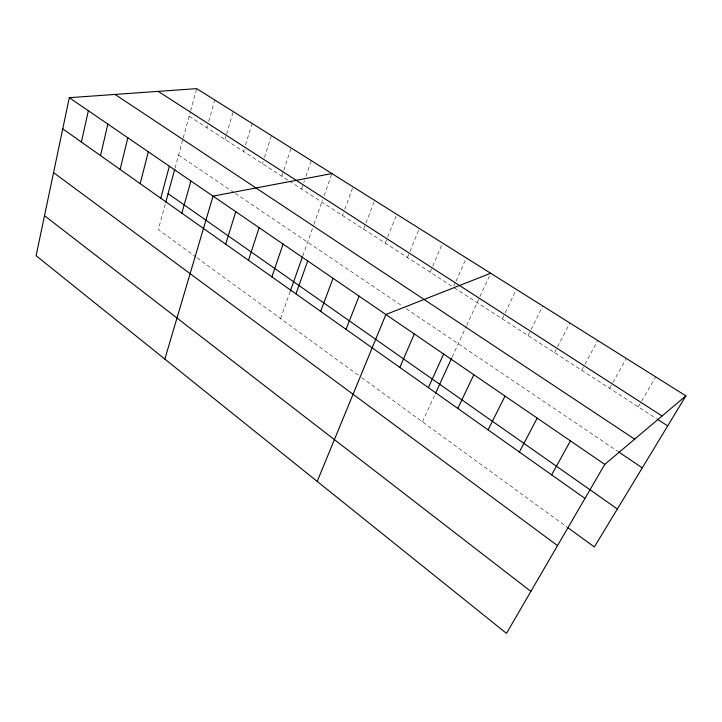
<?xml version="1.0" encoding="UTF-8"?>
<svg xmlns="http://www.w3.org/2000/svg" width="722" height="722" viewBox="0 0 722 722"><rect width="100%" height="100%" fill="white"/><g stroke="black" fill="none" stroke-linecap="round" stroke-linejoin="round"><path stroke-width="0.54" stroke-dasharray="3.61 2.71" d="M165.185 204.326L158.308 229.614L195.996 257.041M175.04 168.1L182.937 139.084M183.226 138.01L190.31 111.991M190.599 110.926L196.664 88.635M206.907 127.722L207.512 125.592M208.721 121.323L214.75 99.988M225.038 139.454L226.302 135.167M226.618 134.102L233.224 111.594M243.567 151.449L244.226 149.292M245.534 144.987L252.095 123.444M262.492 163.695L263.151 161.611M264.469 157.441L271.391 135.565M281.833 176.213L291.119 147.947M301.606 189.011L303.402 183.749M303.754 182.693L304.476 180.59M305.911 176.385L311.281 160.618M280.605 318.619L290.343 291.074M302.798 255.868L313.547 225.481M313.917 224.434L322.572 199.976M324.07 195.752L331.912 173.569M342.508 215.472L343.257 213.423M344.755 209.335L353.022 186.827M363.653 229.163L365.612 224.028M366.009 222.999L374.619 200.391M385.304 243.17L387.344 238.007M387.75 236.978L396.73 214.272M407.461 257.51L409.591 252.33M410.015 251.292L419.374 228.486M430.15 272.185L432.288 267.167M432.713 266.156L442.559 243.052M453.822 286.21L455.609 282.176M456.051 281.174L466.322 257.971M422.433 421.828L435.095 394.257M452.162 357.092L466.213 326.488M466.683 325.469L479.498 297.563M479.968 296.543L490.662 273.259M502.313 318.889L504.741 313.808M505.229 312.788L516.383 289.414M528.098 335.577L530.544 330.649M531.031 329.656L542.791 305.984M554.559 352.697L557.113 347.751M557.619 346.759L569.884 323.005M581.715 370.278L584.387 365.314M584.919 364.321L597.717 340.486M609.603 388.328L612.301 383.499M612.843 382.543L626.308 358.437M638.257 406.865L641.064 402.028M641.632 401.062L655.693 376.884M189.155 116.233L288.421 180.473M289.369 181.087L452.45 286.625M454.291 287.816L656.65 418.769M178.569 155.131L234.316 192.729M235.237 193.343L402.65 306.263M406.315 308.736L617.554 451.205M196.889 257.7L358.96 375.648M361.659 377.606L567.05 527.078"/><path stroke-width="1.08" d="M69.303 97.687L36.1 255.723L506.474 633.365L604.774 464.399L685.9 395.855L196.664 88.635L69.303 97.687L604.774 464.399M81.415 142.063L88.346 110.728M100.529 155.591L107.849 124.085M120.114 169.453L127.839 137.776M140.176 183.65L148.335 151.81M160.753 198.216L169.363 166.204M165.762 202.187L174.751 169.174M181.854 213.143L190.924 180.978M164.842 359.078L213.053 196.131L331.912 173.569M225.697 244.18L235.778 211.69M248.494 260.308L259.108 227.674M271.896 276.878L283.078 244.09M290.343 291.074L302.428 256.924M295.948 293.89L307.716 260.958M320.649 311.381L333.041 278.304M346.046 329.349L359.087 296.146M317.202 481.403L385.891 314.494L490.662 273.259M399.862 367.435L414.32 333.97M428.39 387.633L443.633 354.042M435.546 393.264L451.692 358.112M457.793 408.435L473.849 374.736M488.108 429.888L505.03 396.089M519.38 452.026L537.204 418.128M551.644 474.859L570.443 440.88M685.9 395.855L594.368 546.96L567.943 527.728M158.163 91.369L662.065 415.998M657.571 419.365L667.697 425.917M115.015 94.438L634.647 439.156M618.474 451.819L642.273 467.874M168.091 193.649L617.373 508.983M62.751 128.859L584.973 498.442M53.563 172.594L557.528 545.606M44.511 215.688L530.887 591.408"/></g></svg>
